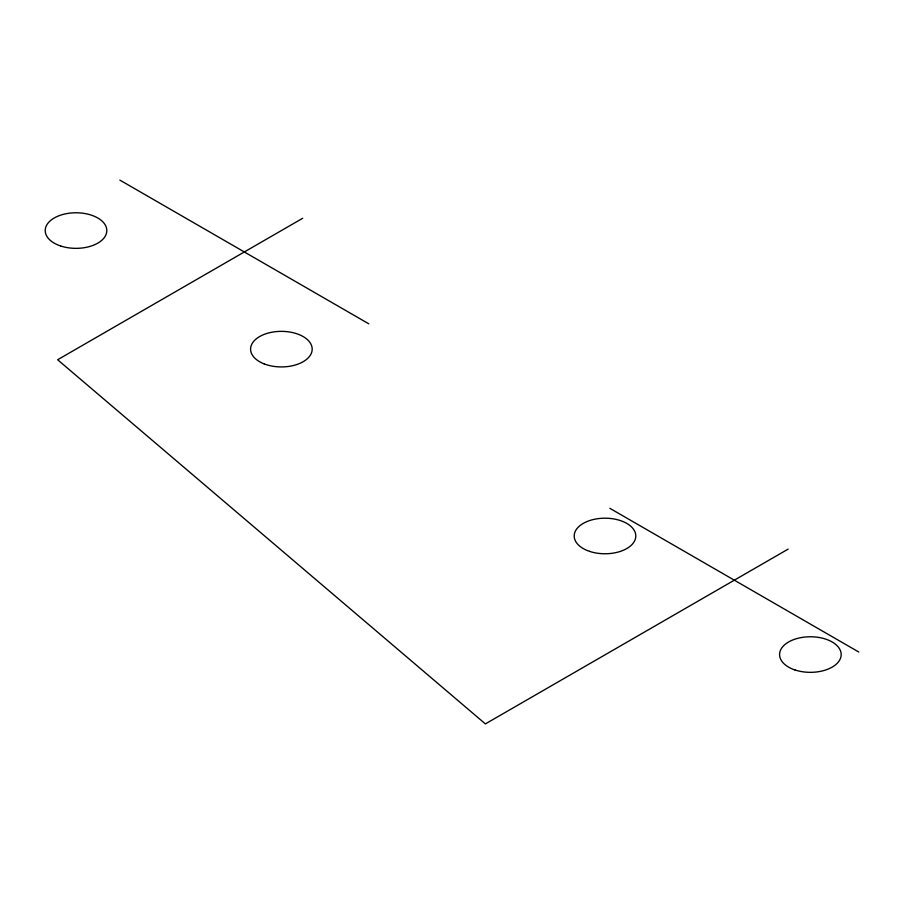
<?xml version="1.0" encoding="UTF-8"?>
<svg xmlns="http://www.w3.org/2000/svg" width="904" height="904" viewBox="0 0 904 904"><rect width="100%" height="100%" fill="white"/><g stroke="black" fill="none" stroke-linecap="round" stroke-linejoin="round"><path stroke-width="1.36" d="M302.682 218.271L57.63 359.747L485.391 723.901L788.164 549.101M119.859 180.099L368.798 323.824M609.861 508.319L858.8 652.044M60.602 245.967A30.804 17.786 0 0 0 106.808 230.565A30.804 17.786 0 0 0 60.602 215.163A30.804 17.786 0 0 0 60.602 245.967M264.115 363.871A30.804 17.786 0 0 0 312.106 350.413A30.804 17.786 0 0 0 267.923 333.147A30.804 17.786 0 0 0 264.115 363.871M589.6 551.383A30.804 17.786 0 0 0 635.806 535.982A30.804 17.786 0 0 0 589.6 520.58A30.804 17.786 0 0 0 589.6 551.383M794.978 669.954A30.804 17.786 0 0 0 841.183 654.552A30.804 17.786 0 0 0 794.978 639.151A30.804 17.786 0 0 0 794.978 669.954"/></g></svg>
